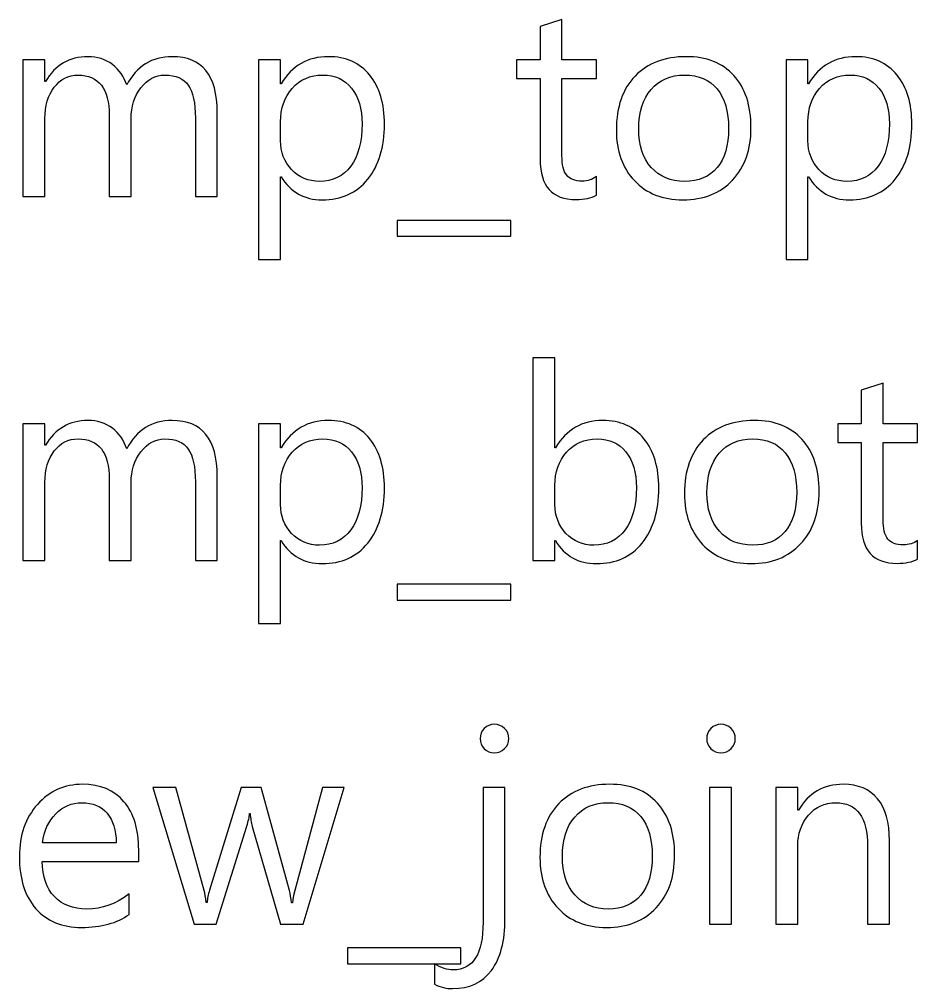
# Model space of a CAD drawing. Header units: centimetres. Extents: x -70 to 51, y -60 to 73.
# Drawn here: x -1.86 to 6.48, y -42.19 to -33.19 of the extents above; entities that cross this region are included whole.
import ezdxf

# ---------------------------------------------------------------- set-up
doc = ezdxf.new("R2010")
doc.units = ezdxf.units.CM
doc.header["$MEASUREMENT"] = 0
doc.layers.add('Layer 1', color=7, linetype='Continuous')

msp = doc.modelspace()

# ---------------------------------------------------------------- linework, layer by layer
at = {"layer": 'Layer 1'}
for points, knots in [([(3.49385, -34.82528), (3.44601, -34.85153), (3.38251, -34.86465), (3.3042, -34.86465), (3.3042, -34.86465), (3.08152, -34.86465), (2.97061, -34.74062), (2.97061, -34.49254), (2.97061, -34.49254), (2.97061, -34.49254), (2.97061, -33.74113), (2.97061, -33.74113), (2.97061, -33.74113), (2.97061, -33.74113), (2.75217, -33.74113), (2.75217, -33.74113), (2.75217, -33.74113), (2.75217, -33.74113), (2.75217, -33.56756), (2.75217, -33.56756), (2.75217, -33.56756), (2.75217, -33.56756), (2.97061, -33.56756), (2.97061, -33.56756), (2.97061, -33.56756), (2.97061, -33.56756), (2.97061, -33.25768), (2.97061, -33.25768), (2.97061, -33.25768), (2.97061, -33.25768), (3.17381, -33.19164), (3.17381, -33.19164), (3.17381, -33.19164), (3.17381, -33.19164), (3.17381, -33.56756), (3.17381, -33.56756), (3.17381, -33.56756), (3.17381, -33.56756), (3.49385, -33.56756), (3.49385, -33.56756), (3.49385, -33.56756), (3.49385, -33.56756), (3.49385, -33.74113), (3.49385, -33.74113), (3.49385, -33.74113), (3.49385, -33.74113), (3.17381, -33.74113), (3.17381, -33.74113), (3.17381, -33.74113), (3.17381, -33.74113), (3.17381, -34.45698), (3.17381, -34.45698), (3.17381, -34.45698), (3.17381, -34.54207), (3.1882, -34.60261), (3.21741, -34.63902), (3.21741, -34.63902), (3.2462, -34.67542), (3.29404, -34.69363), (3.36135, -34.69363), (3.36135, -34.69363), (3.41257, -34.69363), (3.4566, -34.67966), (3.49385, -34.65129), (3.49385, -34.65129), (3.49385, -34.65129), (3.49385, -34.82528), (3.49385, -34.82528)], [0, 0, 0, 0, 0.0555556, 0.0555556, 0.0555556, 0.0555556, 0.1111111, 0.1111111, 0.1111111, 0.1111111, 0.1666667, 0.1666667, 0.1666667, 0.1666667, 0.2222222, 0.2222222, 0.2222222, 0.2222222, 0.2777778, 0.2777778, 0.2777778, 0.2777778, 0.3333333, 0.3333333, 0.3333333, 0.3333333, 0.3888889, 0.3888889, 0.3888889, 0.3888889, 0.4444444, 0.4444444, 0.4444444, 0.4444444, 0.5, 0.5, 0.5, 0.5, 0.5555556, 0.5555556, 0.5555556, 0.5555556, 0.6111111, 0.6111111, 0.6111111, 0.6111111, 0.6666667, 0.6666667, 0.6666667, 0.6666667, 0.7222222, 0.7222222, 0.7222222, 0.7222222, 0.7777778, 0.7777778, 0.7777778, 0.7777778, 0.8333333, 0.8333333, 0.8333333, 0.8333333, 0.8888889, 0.8888889, 0.8888889, 0.8888889, 1, 1, 1, 1]), ([(-0.02702, -34.83756), (-0.02702, -34.83756), (-0.23022, -34.83756), (-0.23022, -34.83756), (-0.23022, -34.83756), (-0.23022, -34.83756), (-0.23022, -34.10816), (-0.23022, -34.10816), (-0.23022, -34.10816), (-0.23022, -33.96761), (-0.25223, -33.86601), (-0.29541, -33.80336), (-0.29541, -33.80336), (-0.33902, -33.74028), (-0.41183, -33.70895), (-0.51428, -33.70895), (-0.51428, -33.70895), (-0.60106, -33.70895), (-0.67514, -33.74875), (-0.73568, -33.82791), (-0.73568, -33.82791), (-0.79664, -33.9075), (-0.82712, -34.00232), (-0.82712, -34.11324), (-0.82712, -34.11324), (-0.82712, -34.11324), (-0.82712, -34.83756), (-0.82712, -34.83756), (-0.82712, -34.83756), (-0.82712, -34.83756), (-1.03032, -34.83756), (-1.03032, -34.83756), (-1.03032, -34.83756), (-1.03032, -34.83756), (-1.03032, -34.0836), (-1.03032, -34.0836), (-1.03032, -34.0836), (-1.03032, -33.83384), (-1.12684, -33.70895), (-1.31946, -33.70895), (-1.31946, -33.70895), (-1.40878, -33.70895), (-1.48202, -33.74621), (-1.54001, -33.82114), (-1.54001, -33.82114), (-1.59801, -33.89607), (-1.6268, -33.99343), (-1.6268, -34.11324), (-1.6268, -34.11324), (-1.6268, -34.11324), (-1.6268, -34.83756), (-1.6268, -34.83756), (-1.6268, -34.83756), (-1.6268, -34.83756), (-1.83042, -34.83756), (-1.83042, -34.83756), (-1.83042, -34.83756), (-1.83042, -34.83756), (-1.83042, -33.56756), (-1.83042, -33.56756), (-1.83042, -33.56756), (-1.83042, -33.56756), (-1.6268, -33.56756), (-1.6268, -33.56756), (-1.6268, -33.56756), (-1.6268, -33.56756), (-1.6268, -33.76864), (-1.6268, -33.76864), (-1.6268, -33.76864), (-1.6268, -33.76864), (-1.62172, -33.76864), (-1.62172, -33.76864), (-1.62172, -33.76864), (-1.53197, -33.61455), (-1.40031, -33.53793), (-1.22759, -33.53793), (-1.22759, -33.53793), (-1.14081, -33.53793), (-1.06503, -33.56206), (-1.00069, -33.61032), (-1.00069, -33.61032), (-0.93592, -33.65858), (-0.89189, -33.72208), (-0.86776, -33.80082), (-0.86776, -33.80082), (-0.77378, -33.62556), (-0.63323, -33.53793), (-0.44612, -33.53793), (-0.44612, -33.53793), (-0.16672, -33.53793), (-0.02702, -33.71022), (-0.02702, -34.05482), (-0.02702, -34.05482), (-0.02702, -34.05482), (-0.02702, -34.83756), (-0.02702, -34.83756)], [0, 0, 0, 0, 0.04, 0.04, 0.04, 0.04, 0.08, 0.08, 0.08, 0.08, 0.12, 0.12, 0.12, 0.12, 0.16, 0.16, 0.16, 0.16, 0.2, 0.2, 0.2, 0.2, 0.24, 0.24, 0.24, 0.24, 0.28, 0.28, 0.28, 0.28, 0.32, 0.32, 0.32, 0.32, 0.36, 0.36, 0.36, 0.36, 0.4, 0.4, 0.4, 0.4, 0.44, 0.44, 0.44, 0.44, 0.48, 0.48, 0.48, 0.48, 0.52, 0.52, 0.52, 0.52, 0.56, 0.56, 0.56, 0.56, 0.6, 0.6, 0.6, 0.6, 0.64, 0.64, 0.64, 0.64, 0.68, 0.68, 0.68, 0.68, 0.72, 0.72, 0.72, 0.72, 0.76, 0.76, 0.76, 0.76, 0.8, 0.8, 0.8, 0.8, 0.84, 0.84, 0.84, 0.84, 0.88, 0.88, 0.88, 0.88, 0.92, 0.92, 0.92, 0.92, 1, 1, 1, 1]), ([(0.56607, -34.65383), (0.56607, -34.65383), (0.56099, -34.65383), (0.56099, -34.65383), (0.56099, -34.65383), (0.56099, -34.65383), (0.56099, -35.42176), (0.56099, -35.42176), (0.56099, -35.42176), (0.56099, -35.42176), (0.35737, -35.42176), (0.35737, -35.42176), (0.35737, -35.42176), (0.35737, -35.42176), (0.35737, -33.56756), (0.35737, -33.56756), (0.35737, -33.56756), (0.35737, -33.56756), (0.56099, -33.56756), (0.56099, -33.56756), (0.56099, -33.56756), (0.56099, -33.56756), (0.56099, -33.79066), (0.56099, -33.79066), (0.56099, -33.79066), (0.56099, -33.79066), (0.56607, -33.79066), (0.56607, -33.79066), (0.56607, -33.79066), (0.66598, -33.62217), (0.81245, -33.53793), (1.00507, -33.53793), (1.00507, -33.53793), (1.16848, -33.53793), (1.29632, -33.59465), (1.38819, -33.70853), (1.38819, -33.70853), (1.48005, -33.82198), (1.52577, -33.97438), (1.52577, -34.16531), (1.52577, -34.16531), (1.52577, -34.37782), (1.47412, -34.548), (1.37083, -34.67585), (1.37083, -34.67585), (1.26754, -34.80327), (1.12614, -34.86719), (0.94665, -34.86719), (0.94665, -34.86719), (0.78197, -34.86719), (0.6554, -34.79607), (0.56607, -34.65383)], [0, 0, 0, 0, 0.0714286, 0.0714286, 0.0714286, 0.0714286, 0.1428571, 0.1428571, 0.1428571, 0.1428571, 0.2142857, 0.2142857, 0.2142857, 0.2142857, 0.2857143, 0.2857143, 0.2857143, 0.2857143, 0.3571429, 0.3571429, 0.3571429, 0.3571429, 0.4285714, 0.4285714, 0.4285714, 0.4285714, 0.5, 0.5, 0.5, 0.5, 0.5714286, 0.5714286, 0.5714286, 0.5714286, 0.6428571, 0.6428571, 0.6428571, 0.6428571, 0.7142857, 0.7142857, 0.7142857, 0.7142857, 0.7857143, 0.7857143, 0.7857143, 0.7857143, 0.8571429, 0.8571429, 0.8571429, 0.8571429, 1, 1, 1, 1]), ([(4.29607, -34.86719), (4.10853, -34.86719), (3.95867, -34.80793), (3.84649, -34.68939), (3.84649, -34.68939), (3.73473, -34.57086), (3.67843, -34.41338), (3.67843, -34.21738), (3.67843, -34.21738), (3.67843, -34.00402), (3.73685, -33.83765), (3.85326, -33.71742), (3.85326, -33.71742), (3.9701, -33.59762), (4.12758, -33.53793), (4.32613, -33.53793), (4.32613, -33.53793), (4.51536, -33.53793), (4.6631, -33.59592), (4.76936, -33.71276), (4.76936, -33.71276), (4.87561, -33.82918), (4.92853, -33.99089), (4.92853, -34.19748), (4.92853, -34.19748), (4.92853, -34.40026), (4.87138, -34.56239), (4.75708, -34.68431), (4.75708, -34.68431), (4.64236, -34.80623), (4.48869, -34.86719), (4.29607, -34.86719)], [0, 0, 0, 0, 0.1111111, 0.1111111, 0.1111111, 0.1111111, 0.2222222, 0.2222222, 0.2222222, 0.2222222, 0.3333333, 0.3333333, 0.3333333, 0.3333333, 0.4444444, 0.4444444, 0.4444444, 0.4444444, 0.5555556, 0.5555556, 0.5555556, 0.5555556, 0.6666667, 0.6666667, 0.6666667, 0.6666667, 0.7777778, 0.7777778, 0.7777778, 0.7777778, 1, 1, 1, 1]), ([(5.46235, -34.65383), (5.46235, -34.65383), (5.45727, -34.65383), (5.45727, -34.65383), (5.45727, -34.65383), (5.45727, -34.65383), (5.45727, -35.42176), (5.45727, -35.42176), (5.45727, -35.42176), (5.45727, -35.42176), (5.25365, -35.42176), (5.25365, -35.42176), (5.25365, -35.42176), (5.25365, -35.42176), (5.25365, -33.56756), (5.25365, -33.56756), (5.25365, -33.56756), (5.25365, -33.56756), (5.45727, -33.56756), (5.45727, -33.56756), (5.45727, -33.56756), (5.45727, -33.56756), (5.45727, -33.79066), (5.45727, -33.79066), (5.45727, -33.79066), (5.45727, -33.79066), (5.46235, -33.79066), (5.46235, -33.79066), (5.46235, -33.79066), (5.56226, -33.62217), (5.70873, -33.53793), (5.90135, -33.53793), (5.90135, -33.53793), (6.06476, -33.53793), (6.1926, -33.59465), (6.28447, -33.70853), (6.28447, -33.70853), (6.37633, -33.82198), (6.42205, -33.97438), (6.42205, -34.16531), (6.42205, -34.16531), (6.42205, -34.37782), (6.3704, -34.548), (6.26711, -34.67585), (6.26711, -34.67585), (6.16382, -34.80327), (6.02242, -34.86719), (5.84293, -34.86719), (5.84293, -34.86719), (5.67825, -34.86719), (5.55168, -34.79607), (5.46235, -34.65383)], [0, 0, 0, 0, 0.0714286, 0.0714286, 0.0714286, 0.0714286, 0.1428571, 0.1428571, 0.1428571, 0.1428571, 0.2142857, 0.2142857, 0.2142857, 0.2142857, 0.2857143, 0.2857143, 0.2857143, 0.2857143, 0.3571429, 0.3571429, 0.3571429, 0.3571429, 0.4285714, 0.4285714, 0.4285714, 0.4285714, 0.5, 0.5, 0.5, 0.5, 0.5714286, 0.5714286, 0.5714286, 0.5714286, 0.6428571, 0.6428571, 0.6428571, 0.6428571, 0.7142857, 0.7142857, 0.7142857, 0.7142857, 0.7857143, 0.7857143, 0.7857143, 0.7857143, 0.8571429, 0.8571429, 0.8571429, 0.8571429, 1, 1, 1, 1]), ([(0.56099, -34.1416), (0.56099, -34.1416), (0.56099, -34.31898), (0.56099, -34.31898), (0.56099, -34.31898), (0.56099, -34.42396), (0.59486, -34.51329), (0.66344, -34.58652), (0.66344, -34.58652), (0.7316, -34.65976), (0.81796, -34.69617), (0.92294, -34.69617), (0.92294, -34.69617), (1.04613, -34.69617), (1.14265, -34.64918), (1.2125, -34.55477), (1.2125, -34.55477), (1.28235, -34.46037), (1.31749, -34.32956), (1.31749, -34.1615), (1.31749, -34.1615), (1.31749, -34.0201), (1.28489, -33.90961), (1.21928, -33.82918), (1.21928, -33.82918), (1.15408, -33.74917), (1.06561, -33.70895), (0.95427, -33.70895), (0.95427, -33.70895), (0.83574, -33.70895), (0.74091, -33.75002), (0.66894, -33.83214), (0.66894, -33.83214), (0.59698, -33.91469), (0.56099, -34.01756), (0.56099, -34.1416)], [0, 0, 0, 0, 0.1, 0.1, 0.1, 0.1, 0.2, 0.2, 0.2, 0.2, 0.3, 0.3, 0.3, 0.3, 0.4, 0.4, 0.4, 0.4, 0.5, 0.5, 0.5, 0.5, 0.6, 0.6, 0.6, 0.6, 0.7, 0.7, 0.7, 0.7, 0.8, 0.8, 0.8, 0.8, 1, 1, 1, 1]), ([(4.31089, -33.70895), (4.1805, -33.70895), (4.07721, -33.7534), (4.00101, -33.8423), (4.00101, -33.8423), (3.92481, -33.9312), (3.88671, -34.05355), (3.88671, -34.21018), (3.88671, -34.21018), (3.88671, -34.36046), (3.92523, -34.479), (4.00228, -34.56578), (4.00228, -34.56578), (4.07932, -34.65256), (4.18219, -34.69617), (4.31089, -34.69617), (4.31089, -34.69617), (4.44254, -34.69617), (4.54372, -34.65341), (4.61442, -34.56832), (4.61442, -34.56832), (4.68511, -34.48323), (4.72025, -34.36216), (4.72025, -34.2051), (4.72025, -34.2051), (4.72025, -34.04635), (4.68511, -33.92401), (4.61442, -33.83807), (4.61442, -33.83807), (4.54372, -33.75171), (4.44254, -33.70895), (4.31089, -33.70895)], [0, 0, 0, 0, 0.1111111, 0.1111111, 0.1111111, 0.1111111, 0.2222222, 0.2222222, 0.2222222, 0.2222222, 0.3333333, 0.3333333, 0.3333333, 0.3333333, 0.4444444, 0.4444444, 0.4444444, 0.4444444, 0.5555556, 0.5555556, 0.5555556, 0.5555556, 0.6666667, 0.6666667, 0.6666667, 0.6666667, 0.7777778, 0.7777778, 0.7777778, 0.7777778, 1, 1, 1, 1]), ([(5.45727, -34.1416), (5.45727, -34.1416), (5.45727, -34.31898), (5.45727, -34.31898), (5.45727, -34.31898), (5.45727, -34.42396), (5.49114, -34.51329), (5.55972, -34.58652), (5.55972, -34.58652), (5.62788, -34.65976), (5.71424, -34.69617), (5.81922, -34.69617), (5.81922, -34.69617), (5.94241, -34.69617), (6.03893, -34.64918), (6.10878, -34.55477), (6.10878, -34.55477), (6.17863, -34.46037), (6.21377, -34.32956), (6.21377, -34.1615), (6.21377, -34.1615), (6.21377, -34.0201), (6.18117, -33.90961), (6.11556, -33.82918), (6.11556, -33.82918), (6.05036, -33.74917), (5.96189, -33.70895), (5.85055, -33.70895), (5.85055, -33.70895), (5.73202, -33.70895), (5.63719, -33.75002), (5.56522, -33.83214), (5.56522, -33.83214), (5.49326, -33.91469), (5.45727, -34.01756), (5.45727, -34.1416)], [0, 0, 0, 0, 0.1, 0.1, 0.1, 0.1, 0.2, 0.2, 0.2, 0.2, 0.3, 0.3, 0.3, 0.3, 0.4, 0.4, 0.4, 0.4, 0.5, 0.5, 0.5, 0.5, 0.6, 0.6, 0.6, 0.6, 0.7, 0.7, 0.7, 0.7, 0.8, 0.8, 0.8, 0.8, 1, 1, 1, 1]), ([(2.69883, -35.20586), (2.69883, -35.20586), (1.64473, -35.20586), (1.64473, -35.20586), (1.64473, -35.20586), (1.64473, -35.20586), (1.64473, -35.05812), (1.64473, -35.05812), (1.64473, -35.05812), (1.64473, -35.05812), (2.69883, -35.05812), (2.69883, -35.05812), (2.69883, -35.05812), (2.69883, -35.05812), (2.69883, -35.20586), (2.69883, -35.20586)], [0, 0, 0, 0, 0.2, 0.2, 0.2, 0.2, 0.4, 0.4, 0.4, 0.4, 0.6, 0.6, 0.6, 0.6, 1, 1, 1, 1]), ([(3.11327, -38.03245), (3.11327, -38.03245), (3.10819, -38.03245), (3.10819, -38.03245), (3.10819, -38.03245), (3.10819, -38.03245), (3.10819, -38.21618), (3.10819, -38.21618), (3.10819, -38.21618), (3.10819, -38.21618), (2.90457, -38.21618), (2.90457, -38.21618), (2.90457, -38.21618), (2.90457, -38.21618), (2.90457, -36.33616), (2.90457, -36.33616), (2.90457, -36.33616), (2.90457, -36.33616), (3.10819, -36.33616), (3.10819, -36.33616), (3.10819, -36.33616), (3.10819, -36.33616), (3.10819, -37.16928), (3.10819, -37.16928), (3.10819, -37.16928), (3.10819, -37.16928), (3.11327, -37.16928), (3.11327, -37.16928), (3.11327, -37.16928), (3.21318, -37.00079), (3.35965, -36.91655), (3.55227, -36.91655), (3.55227, -36.91655), (3.71483, -36.91655), (3.84268, -36.97327), (3.93454, -37.08715), (3.93454, -37.08715), (4.02683, -37.2006), (4.07297, -37.353), (4.07297, -37.54393), (4.07297, -37.54393), (4.07297, -37.75644), (4.02132, -37.92662), (3.91803, -38.05447), (3.91803, -38.05447), (3.81474, -38.18189), (3.67334, -38.24581), (3.49385, -38.24581), (3.49385, -38.24581), (3.32579, -38.24581), (3.19921, -38.17469), (3.11327, -38.03245)], [0, 0, 0, 0, 0.0714286, 0.0714286, 0.0714286, 0.0714286, 0.1428571, 0.1428571, 0.1428571, 0.1428571, 0.2142857, 0.2142857, 0.2142857, 0.2142857, 0.2857143, 0.2857143, 0.2857143, 0.2857143, 0.3571429, 0.3571429, 0.3571429, 0.3571429, 0.4285714, 0.4285714, 0.4285714, 0.4285714, 0.5, 0.5, 0.5, 0.5, 0.5714286, 0.5714286, 0.5714286, 0.5714286, 0.6428571, 0.6428571, 0.6428571, 0.6428571, 0.7142857, 0.7142857, 0.7142857, 0.7142857, 0.7857143, 0.7857143, 0.7857143, 0.7857143, 0.8571429, 0.8571429, 0.8571429, 0.8571429, 1, 1, 1, 1]), ([(6.47539, -38.2039), (6.42755, -38.23015), (6.36405, -38.24327), (6.28574, -38.24327), (6.28574, -38.24327), (6.06306, -38.24327), (5.95215, -38.11924), (5.95215, -37.87116), (5.95215, -37.87116), (5.95215, -37.87116), (5.95215, -37.11975), (5.95215, -37.11975), (5.95215, -37.11975), (5.95215, -37.11975), (5.73371, -37.11975), (5.73371, -37.11975), (5.73371, -37.11975), (5.73371, -37.11975), (5.73371, -36.94618), (5.73371, -36.94618), (5.73371, -36.94618), (5.73371, -36.94618), (5.95215, -36.94618), (5.95215, -36.94618), (5.95215, -36.94618), (5.95215, -36.94618), (5.95215, -36.6363), (5.95215, -36.6363), (5.95215, -36.6363), (5.95215, -36.6363), (6.15535, -36.57026), (6.15535, -36.57026), (6.15535, -36.57026), (6.15535, -36.57026), (6.15535, -36.94618), (6.15535, -36.94618), (6.15535, -36.94618), (6.15535, -36.94618), (6.47539, -36.94618), (6.47539, -36.94618), (6.47539, -36.94618), (6.47539, -36.94618), (6.47539, -37.11975), (6.47539, -37.11975), (6.47539, -37.11975), (6.47539, -37.11975), (6.15535, -37.11975), (6.15535, -37.11975), (6.15535, -37.11975), (6.15535, -37.11975), (6.15535, -37.8356), (6.15535, -37.8356), (6.15535, -37.8356), (6.15535, -37.92069), (6.16974, -37.98123), (6.19895, -38.01764), (6.19895, -38.01764), (6.22774, -38.05404), (6.27558, -38.07225), (6.34289, -38.07225), (6.34289, -38.07225), (6.39411, -38.07225), (6.43814, -38.05828), (6.47539, -38.02991), (6.47539, -38.02991), (6.47539, -38.02991), (6.47539, -38.2039), (6.47539, -38.2039)], [0, 0, 0, 0, 0.0555556, 0.0555556, 0.0555556, 0.0555556, 0.1111111, 0.1111111, 0.1111111, 0.1111111, 0.1666667, 0.1666667, 0.1666667, 0.1666667, 0.2222222, 0.2222222, 0.2222222, 0.2222222, 0.2777778, 0.2777778, 0.2777778, 0.2777778, 0.3333333, 0.3333333, 0.3333333, 0.3333333, 0.3888889, 0.3888889, 0.3888889, 0.3888889, 0.4444444, 0.4444444, 0.4444444, 0.4444444, 0.5, 0.5, 0.5, 0.5, 0.5555556, 0.5555556, 0.5555556, 0.5555556, 0.6111111, 0.6111111, 0.6111111, 0.6111111, 0.6666667, 0.6666667, 0.6666667, 0.6666667, 0.7222222, 0.7222222, 0.7222222, 0.7222222, 0.7777778, 0.7777778, 0.7777778, 0.7777778, 0.8333333, 0.8333333, 0.8333333, 0.8333333, 0.8888889, 0.8888889, 0.8888889, 0.8888889, 1, 1, 1, 1]), ([(-0.02702, -38.21618), (-0.02702, -38.21618), (-0.23022, -38.21618), (-0.23022, -38.21618), (-0.23022, -38.21618), (-0.23022, -38.21618), (-0.23022, -37.48678), (-0.23022, -37.48678), (-0.23022, -37.48678), (-0.23022, -37.34623), (-0.25223, -37.24463), (-0.29541, -37.18198), (-0.29541, -37.18198), (-0.33902, -37.1189), (-0.41183, -37.08757), (-0.51428, -37.08757), (-0.51428, -37.08757), (-0.60106, -37.08757), (-0.67514, -37.12737), (-0.73568, -37.20653), (-0.73568, -37.20653), (-0.79664, -37.28612), (-0.82712, -37.38094), (-0.82712, -37.49186), (-0.82712, -37.49186), (-0.82712, -37.49186), (-0.82712, -38.21618), (-0.82712, -38.21618), (-0.82712, -38.21618), (-0.82712, -38.21618), (-1.03032, -38.21618), (-1.03032, -38.21618), (-1.03032, -38.21618), (-1.03032, -38.21618), (-1.03032, -37.46222), (-1.03032, -37.46222), (-1.03032, -37.46222), (-1.03032, -37.21246), (-1.12684, -37.08757), (-1.31946, -37.08757), (-1.31946, -37.08757), (-1.40878, -37.08757), (-1.48202, -37.12483), (-1.54001, -37.19976), (-1.54001, -37.19976), (-1.59801, -37.27469), (-1.6268, -37.37205), (-1.6268, -37.49186), (-1.6268, -37.49186), (-1.6268, -37.49186), (-1.6268, -38.21618), (-1.6268, -38.21618), (-1.6268, -38.21618), (-1.6268, -38.21618), (-1.83042, -38.21618), (-1.83042, -38.21618), (-1.83042, -38.21618), (-1.83042, -38.21618), (-1.83042, -36.94618), (-1.83042, -36.94618), (-1.83042, -36.94618), (-1.83042, -36.94618), (-1.6268, -36.94618), (-1.6268, -36.94618), (-1.6268, -36.94618), (-1.6268, -36.94618), (-1.6268, -37.14726), (-1.6268, -37.14726), (-1.6268, -37.14726), (-1.6268, -37.14726), (-1.62172, -37.14726), (-1.62172, -37.14726), (-1.62172, -37.14726), (-1.53197, -36.99317), (-1.40031, -36.91655), (-1.22759, -36.91655), (-1.22759, -36.91655), (-1.14081, -36.91655), (-1.06503, -36.94068), (-1.00069, -36.98894), (-1.00069, -36.98894), (-0.93592, -37.0372), (-0.89189, -37.1007), (-0.86776, -37.17944), (-0.86776, -37.17944), (-0.77378, -37.00418), (-0.63323, -36.91655), (-0.44612, -36.91655), (-0.44612, -36.91655), (-0.16672, -36.91655), (-0.02702, -37.08884), (-0.02702, -37.43344), (-0.02702, -37.43344), (-0.02702, -37.43344), (-0.02702, -38.21618), (-0.02702, -38.21618)], [0, 0, 0, 0, 0.04, 0.04, 0.04, 0.04, 0.08, 0.08, 0.08, 0.08, 0.12, 0.12, 0.12, 0.12, 0.16, 0.16, 0.16, 0.16, 0.2, 0.2, 0.2, 0.2, 0.24, 0.24, 0.24, 0.24, 0.28, 0.28, 0.28, 0.28, 0.32, 0.32, 0.32, 0.32, 0.36, 0.36, 0.36, 0.36, 0.4, 0.4, 0.4, 0.4, 0.44, 0.44, 0.44, 0.44, 0.48, 0.48, 0.48, 0.48, 0.52, 0.52, 0.52, 0.52, 0.56, 0.56, 0.56, 0.56, 0.6, 0.6, 0.6, 0.6, 0.64, 0.64, 0.64, 0.64, 0.68, 0.68, 0.68, 0.68, 0.72, 0.72, 0.72, 0.72, 0.76, 0.76, 0.76, 0.76, 0.8, 0.8, 0.8, 0.8, 0.84, 0.84, 0.84, 0.84, 0.88, 0.88, 0.88, 0.88, 0.92, 0.92, 0.92, 0.92, 1, 1, 1, 1]), ([(0.56607, -38.03245), (0.56607, -38.03245), (0.56099, -38.03245), (0.56099, -38.03245), (0.56099, -38.03245), (0.56099, -38.03245), (0.56099, -38.80038), (0.56099, -38.80038), (0.56099, -38.80038), (0.56099, -38.80038), (0.35737, -38.80038), (0.35737, -38.80038), (0.35737, -38.80038), (0.35737, -38.80038), (0.35737, -36.94618), (0.35737, -36.94618), (0.35737, -36.94618), (0.35737, -36.94618), (0.56099, -36.94618), (0.56099, -36.94618), (0.56099, -36.94618), (0.56099, -36.94618), (0.56099, -37.16928), (0.56099, -37.16928), (0.56099, -37.16928), (0.56099, -37.16928), (0.56607, -37.16928), (0.56607, -37.16928), (0.56607, -37.16928), (0.66598, -37.00079), (0.81245, -36.91655), (1.00507, -36.91655), (1.00507, -36.91655), (1.16848, -36.91655), (1.29632, -36.97327), (1.38819, -37.08715), (1.38819, -37.08715), (1.48005, -37.2006), (1.52577, -37.353), (1.52577, -37.54393), (1.52577, -37.54393), (1.52577, -37.75644), (1.47412, -37.92662), (1.37083, -38.05447), (1.37083, -38.05447), (1.26754, -38.18189), (1.12614, -38.24581), (0.94665, -38.24581), (0.94665, -38.24581), (0.78197, -38.24581), (0.6554, -38.17469), (0.56607, -38.03245)], [0, 0, 0, 0, 0.0714286, 0.0714286, 0.0714286, 0.0714286, 0.1428571, 0.1428571, 0.1428571, 0.1428571, 0.2142857, 0.2142857, 0.2142857, 0.2142857, 0.2857143, 0.2857143, 0.2857143, 0.2857143, 0.3571429, 0.3571429, 0.3571429, 0.3571429, 0.4285714, 0.4285714, 0.4285714, 0.4285714, 0.5, 0.5, 0.5, 0.5, 0.5714286, 0.5714286, 0.5714286, 0.5714286, 0.6428571, 0.6428571, 0.6428571, 0.6428571, 0.7142857, 0.7142857, 0.7142857, 0.7142857, 0.7857143, 0.7857143, 0.7857143, 0.7857143, 0.8571429, 0.8571429, 0.8571429, 0.8571429, 1, 1, 1, 1]), ([(4.92853, -38.24581), (4.74099, -38.24581), (4.59113, -38.18655), (4.47895, -38.06801), (4.47895, -38.06801), (4.36719, -37.94948), (4.31089, -37.792), (4.31089, -37.596), (4.31089, -37.596), (4.31089, -37.38264), (4.36931, -37.21627), (4.48572, -37.09604), (4.48572, -37.09604), (4.60256, -36.97624), (4.76004, -36.91655), (4.95859, -36.91655), (4.95859, -36.91655), (5.14782, -36.91655), (5.29556, -36.97454), (5.40182, -37.09138), (5.40182, -37.09138), (5.50807, -37.2078), (5.56099, -37.36951), (5.56099, -37.5761), (5.56099, -37.5761), (5.56099, -37.77888), (5.50384, -37.94101), (5.38954, -38.06293), (5.38954, -38.06293), (5.27482, -38.18485), (5.12115, -38.24581), (4.92853, -38.24581)], [0, 0, 0, 0, 0.1111111, 0.1111111, 0.1111111, 0.1111111, 0.2222222, 0.2222222, 0.2222222, 0.2222222, 0.3333333, 0.3333333, 0.3333333, 0.3333333, 0.4444444, 0.4444444, 0.4444444, 0.4444444, 0.5555556, 0.5555556, 0.5555556, 0.5555556, 0.6666667, 0.6666667, 0.6666667, 0.6666667, 0.7777778, 0.7777778, 0.7777778, 0.7777778, 1, 1, 1, 1]), ([(0.56099, -37.52022), (0.56099, -37.52022), (0.56099, -37.6976), (0.56099, -37.6976), (0.56099, -37.6976), (0.56099, -37.80258), (0.59486, -37.89191), (0.66344, -37.96514), (0.66344, -37.96514), (0.7316, -38.03838), (0.81796, -38.07479), (0.92294, -38.07479), (0.92294, -38.07479), (1.04613, -38.07479), (1.14265, -38.0278), (1.2125, -37.93339), (1.2125, -37.93339), (1.28235, -37.83899), (1.31749, -37.70818), (1.31749, -37.54012), (1.31749, -37.54012), (1.31749, -37.39872), (1.28489, -37.28823), (1.21928, -37.2078), (1.21928, -37.2078), (1.15408, -37.12779), (1.06561, -37.08757), (0.95427, -37.08757), (0.95427, -37.08757), (0.83574, -37.08757), (0.74091, -37.12864), (0.66894, -37.21076), (0.66894, -37.21076), (0.59698, -37.29331), (0.56099, -37.39618), (0.56099, -37.52022)], [0, 0, 0, 0, 0.1, 0.1, 0.1, 0.1, 0.2, 0.2, 0.2, 0.2, 0.3, 0.3, 0.3, 0.3, 0.4, 0.4, 0.4, 0.4, 0.5, 0.5, 0.5, 0.5, 0.6, 0.6, 0.6, 0.6, 0.7, 0.7, 0.7, 0.7, 0.8, 0.8, 0.8, 0.8, 1, 1, 1, 1]), ([(3.10819, -37.52022), (3.10819, -37.52022), (3.10819, -37.6976), (3.10819, -37.6976), (3.10819, -37.6976), (3.10819, -37.80258), (3.14206, -37.89191), (3.21064, -37.96514), (3.21064, -37.96514), (3.2788, -38.03838), (3.36516, -38.07479), (3.47014, -38.07479), (3.47014, -38.07479), (3.59333, -38.07479), (3.68985, -38.0278), (3.7597, -37.93339), (3.7597, -37.93339), (3.82955, -37.83899), (3.86469, -37.70818), (3.86469, -37.54012), (3.86469, -37.54012), (3.86469, -37.39872), (3.83209, -37.28823), (3.76648, -37.2078), (3.76648, -37.2078), (3.70128, -37.12779), (3.61281, -37.08757), (3.50147, -37.08757), (3.50147, -37.08757), (3.38294, -37.08757), (3.28811, -37.12864), (3.21614, -37.21076), (3.21614, -37.21076), (3.14418, -37.29331), (3.10819, -37.39618), (3.10819, -37.52022)], [0, 0, 0, 0, 0.1, 0.1, 0.1, 0.1, 0.2, 0.2, 0.2, 0.2, 0.3, 0.3, 0.3, 0.3, 0.4, 0.4, 0.4, 0.4, 0.5, 0.5, 0.5, 0.5, 0.6, 0.6, 0.6, 0.6, 0.7, 0.7, 0.7, 0.7, 0.8, 0.8, 0.8, 0.8, 1, 1, 1, 1]), ([(4.94335, -37.08757), (4.81296, -37.08757), (4.70967, -37.13202), (4.63347, -37.22092), (4.63347, -37.22092), (4.55727, -37.30982), (4.51917, -37.43217), (4.51917, -37.5888), (4.51917, -37.5888), (4.51917, -37.73908), (4.55769, -37.85762), (4.63474, -37.9444), (4.63474, -37.9444), (4.71178, -38.03118), (4.81465, -38.07479), (4.94335, -38.07479), (4.94335, -38.07479), (5.075, -38.07479), (5.17618, -38.03203), (5.24688, -37.94694), (5.24688, -37.94694), (5.31757, -37.86185), (5.35271, -37.74078), (5.35271, -37.58372), (5.35271, -37.58372), (5.35271, -37.42497), (5.31757, -37.30263), (5.24688, -37.21669), (5.24688, -37.21669), (5.17618, -37.13033), (5.075, -37.08757), (4.94335, -37.08757)], [0, 0, 0, 0, 0.1111111, 0.1111111, 0.1111111, 0.1111111, 0.2222222, 0.2222222, 0.2222222, 0.2222222, 0.3333333, 0.3333333, 0.3333333, 0.3333333, 0.4444444, 0.4444444, 0.4444444, 0.4444444, 0.5555556, 0.5555556, 0.5555556, 0.5555556, 0.6666667, 0.6666667, 0.6666667, 0.6666667, 0.7777778, 0.7777778, 0.7777778, 0.7777778, 1, 1, 1, 1]), ([(2.69883, -38.58448), (2.69883, -38.58448), (1.64473, -38.58448), (1.64473, -38.58448), (1.64473, -38.58448), (1.64473, -38.58448), (1.64473, -38.43674), (1.64473, -38.43674), (1.64473, -38.43674), (1.64473, -38.43674), (2.69883, -38.43674), (2.69883, -38.43674), (2.69883, -38.43674), (2.69883, -38.43674), (2.69883, -38.58448), (2.69883, -38.58448)], [0, 0, 0, 0, 0.2, 0.2, 0.2, 0.2, 0.4, 0.4, 0.4, 0.4, 0.6, 0.6, 0.6, 0.6, 1, 1, 1, 1]), ([(2.54515, -40.00222), (2.50917, -40.00222), (2.47784, -39.98994), (2.45244, -39.96497), (2.45244, -39.96497), (2.42662, -39.94041), (2.41392, -39.90909), (2.41392, -39.87099), (2.41392, -39.87099), (2.41392, -39.83289), (2.42662, -39.80114), (2.45244, -39.77616), (2.45244, -39.77616), (2.47784, -39.75076), (2.50917, -39.73806), (2.54515, -39.73806), (2.54515, -39.73806), (2.5824, -39.73806), (2.61415, -39.75076), (2.6404, -39.77616), (2.6404, -39.77616), (2.66622, -39.80114), (2.67935, -39.83289), (2.67935, -39.87099), (2.67935, -39.87099), (2.67935, -39.90739), (2.66622, -39.9383), (2.6404, -39.9637), (2.6404, -39.9637), (2.61415, -39.98952), (2.5824, -40.00222), (2.54515, -40.00222)], [0, 0, 0, 0, 0.1111111, 0.1111111, 0.1111111, 0.1111111, 0.2222222, 0.2222222, 0.2222222, 0.2222222, 0.3333333, 0.3333333, 0.3333333, 0.3333333, 0.4444444, 0.4444444, 0.4444444, 0.4444444, 0.5555556, 0.5555556, 0.5555556, 0.5555556, 0.6666667, 0.6666667, 0.6666667, 0.6666667, 0.7777778, 0.7777778, 0.7777778, 0.7777778, 1, 1, 1, 1]), ([(4.64869, -40.00222), (4.61271, -40.00222), (4.58138, -39.98994), (4.55598, -39.96497), (4.55598, -39.96497), (4.53016, -39.94041), (4.51746, -39.90909), (4.51746, -39.87099), (4.51746, -39.87099), (4.51746, -39.83289), (4.53016, -39.80114), (4.55598, -39.77616), (4.55598, -39.77616), (4.58138, -39.75076), (4.61271, -39.73806), (4.64869, -39.73806), (4.64869, -39.73806), (4.68594, -39.73806), (4.71769, -39.75076), (4.74394, -39.77616), (4.74394, -39.77616), (4.76976, -39.80114), (4.78289, -39.83289), (4.78289, -39.87099), (4.78289, -39.87099), (4.78289, -39.90739), (4.76976, -39.9383), (4.74394, -39.9637), (4.74394, -39.9637), (4.71769, -39.98952), (4.68594, -40.00222), (4.64869, -40.00222)], [0, 0, 0, 0, 0.1111111, 0.1111111, 0.1111111, 0.1111111, 0.2222222, 0.2222222, 0.2222222, 0.2222222, 0.3333333, 0.3333333, 0.3333333, 0.3333333, 0.4444444, 0.4444444, 0.4444444, 0.4444444, 0.5555556, 0.5555556, 0.5555556, 0.5555556, 0.6666667, 0.6666667, 0.6666667, 0.6666667, 0.7777778, 0.7777778, 0.7777778, 0.7777778, 1, 1, 1, 1]), ([(-0.75642, -41.0106), (-0.75642, -41.0106), (-1.65304, -41.0106), (-1.65304, -41.0106), (-1.65304, -41.0106), (-1.64966, -41.15199), (-1.61156, -41.26121), (-1.53874, -41.33826), (-1.53874, -41.33826), (-1.46593, -41.41488), (-1.36602, -41.45341), (-1.2386, -41.45341), (-1.2386, -41.45341), (-1.09551, -41.45341), (-0.96428, -41.40642), (-0.84405, -41.31201), (-0.84405, -41.31201), (-0.84405, -41.31201), (-0.84405, -41.50294), (-0.84405, -41.50294), (-0.84405, -41.50294), (-0.95581, -41.58422), (-1.10356, -41.62443), (-1.28686, -41.62443), (-1.28686, -41.62443), (-1.46635, -41.62443), (-1.60732, -41.56686), (-1.70977, -41.45171), (-1.70977, -41.45171), (-1.81264, -41.33614), (-1.86386, -41.17401), (-1.86386, -40.96488), (-1.86386, -40.96488), (-1.86386, -40.76718), (-1.80756, -40.60632), (-1.6958, -40.48186), (-1.6958, -40.48186), (-1.58362, -40.3574), (-1.44434, -40.29517), (-1.27839, -40.29517), (-1.27839, -40.29517), (-1.11202, -40.29517), (-0.98375, -40.34893), (-0.89274, -40.45646), (-0.89274, -40.45646), (-0.80172, -40.56356), (-0.75642, -40.713), (-0.75642, -40.90392), (-0.75642, -40.90392), (-0.75642, -40.90392), (-0.75642, -41.0106), (-0.75642, -41.0106)], [0, 0, 0, 0, 0.0714286, 0.0714286, 0.0714286, 0.0714286, 0.1428571, 0.1428571, 0.1428571, 0.1428571, 0.2142857, 0.2142857, 0.2142857, 0.2142857, 0.2857143, 0.2857143, 0.2857143, 0.2857143, 0.3571429, 0.3571429, 0.3571429, 0.3571429, 0.4285714, 0.4285714, 0.4285714, 0.4285714, 0.5, 0.5, 0.5, 0.5, 0.5714286, 0.5714286, 0.5714286, 0.5714286, 0.6428571, 0.6428571, 0.6428571, 0.6428571, 0.7142857, 0.7142857, 0.7142857, 0.7142857, 0.7857143, 0.7857143, 0.7857143, 0.7857143, 0.8571429, 0.8571429, 0.8571429, 0.8571429, 1, 1, 1, 1]), ([(3.58697, -41.62443), (3.39943, -41.62443), (3.24957, -41.56517), (3.13739, -41.44663), (3.13739, -41.44663), (3.02563, -41.3281), (2.96933, -41.17062), (2.96933, -40.97462), (2.96933, -40.97462), (2.96933, -40.76126), (3.02775, -40.59489), (3.14416, -40.47466), (3.14416, -40.47466), (3.261, -40.35486), (3.41848, -40.29517), (3.61703, -40.29517), (3.61703, -40.29517), (3.80626, -40.29517), (3.954, -40.35316), (4.06026, -40.47), (4.06026, -40.47), (4.16651, -40.58642), (4.21943, -40.74813), (4.21943, -40.95472), (4.21943, -40.95472), (4.21943, -41.1575), (4.16228, -41.31963), (4.04798, -41.44155), (4.04798, -41.44155), (3.93326, -41.56347), (3.77959, -41.62443), (3.58697, -41.62443)], [0, 0, 0, 0, 0.1111111, 0.1111111, 0.1111111, 0.1111111, 0.2222222, 0.2222222, 0.2222222, 0.2222222, 0.3333333, 0.3333333, 0.3333333, 0.3333333, 0.4444444, 0.4444444, 0.4444444, 0.4444444, 0.5555556, 0.5555556, 0.5555556, 0.5555556, 0.6666667, 0.6666667, 0.6666667, 0.6666667, 0.7777778, 0.7777778, 0.7777778, 0.7777778, 1, 1, 1, 1]), ([(6.21417, -41.5948), (6.21417, -41.5948), (6.01055, -41.5948), (6.01055, -41.5948), (6.01055, -41.5948), (6.01055, -41.5948), (6.01055, -40.87048), (6.01055, -40.87048), (6.01055, -40.87048), (6.01055, -40.60081), (5.91234, -40.46619), (5.71549, -40.46619), (5.71549, -40.46619), (5.61389, -40.46619), (5.52964, -40.50429), (5.46318, -40.58092), (5.46318, -40.58092), (5.39629, -40.65754), (5.36327, -40.75406), (5.36327, -40.87048), (5.36327, -40.87048), (5.36327, -40.87048), (5.36327, -41.5948), (5.36327, -41.5948), (5.36327, -41.5948), (5.36327, -41.5948), (5.15965, -41.5948), (5.15965, -41.5948), (5.15965, -41.5948), (5.15965, -41.5948), (5.15965, -40.3248), (5.15965, -40.3248), (5.15965, -40.3248), (5.15965, -40.3248), (5.36327, -40.3248), (5.36327, -40.3248), (5.36327, -40.3248), (5.36327, -40.3248), (5.36327, -40.53562), (5.36327, -40.53562), (5.36327, -40.53562), (5.36327, -40.53562), (5.36835, -40.53562), (5.36835, -40.53562), (5.36835, -40.53562), (5.46403, -40.37518), (5.60288, -40.29517), (5.78491, -40.29517), (5.78491, -40.29517), (5.92377, -40.29517), (6.03002, -40.34004), (6.10368, -40.42979), (6.10368, -40.42979), (6.17734, -40.51911), (6.21417, -40.64907), (6.21417, -40.81841), (6.21417, -40.81841), (6.21417, -40.81841), (6.21417, -41.5948), (6.21417, -41.5948)], [0, 0, 0, 0, 0.0625, 0.0625, 0.0625, 0.0625, 0.125, 0.125, 0.125, 0.125, 0.1875, 0.1875, 0.1875, 0.1875, 0.25, 0.25, 0.25, 0.25, 0.3125, 0.3125, 0.3125, 0.3125, 0.375, 0.375, 0.375, 0.375, 0.4375, 0.4375, 0.4375, 0.4375, 0.5, 0.5, 0.5, 0.5, 0.5625, 0.5625, 0.5625, 0.5625, 0.625, 0.625, 0.625, 0.625, 0.6875, 0.6875, 0.6875, 0.6875, 0.75, 0.75, 0.75, 0.75, 0.8125, 0.8125, 0.8125, 0.8125, 0.875, 0.875, 0.875, 0.875, 1, 1, 1, 1]), ([(1.15154, -40.3248), (1.15154, -40.3248), (0.77054, -41.5948), (0.77054, -41.5948), (0.77054, -41.5948), (0.77054, -41.5948), (0.55972, -41.5948), (0.55972, -41.5948), (0.55972, -41.5948), (0.55972, -41.5948), (0.2981, -40.6859), (0.2981, -40.6859), (0.2981, -40.6859), (0.28836, -40.65077), (0.28159, -40.61182), (0.2782, -40.56779), (0.2782, -40.56779), (0.2782, -40.56779), (0.27312, -40.56779), (0.27312, -40.56779), (0.27312, -40.56779), (0.27101, -40.59785), (0.26212, -40.63595), (0.2473, -40.68336), (0.2473, -40.68336), (0.2473, -40.68336), (-0.03676, -41.5948), (-0.03676, -41.5948), (-0.03676, -41.5948), (-0.03676, -41.5948), (-0.23996, -41.5948), (-0.23996, -41.5948), (-0.23996, -41.5948), (-0.23996, -41.5948), (-0.62477, -40.3248), (-0.62477, -40.3248), (-0.62477, -40.3248), (-0.62477, -40.3248), (-0.41141, -40.3248), (-0.41141, -40.3248), (-0.41141, -40.3248), (-0.41141, -40.3248), (-0.14852, -41.27984), (-0.14852, -41.27984), (-0.14852, -41.27984), (-0.14005, -41.30863), (-0.13412, -41.34673), (-0.13116, -41.39372), (-0.13116, -41.39372), (-0.13116, -41.39372), (-0.121, -41.39372), (-0.121, -41.39372), (-0.121, -41.39372), (-0.11846, -41.35731), (-0.11126, -41.31879), (-0.09856, -41.2773), (-0.09856, -41.2773), (-0.09856, -41.2773), (0.19396, -40.3248), (0.19396, -40.3248), (0.19396, -40.3248), (0.19396, -40.3248), (0.3798, -40.3248), (0.3798, -40.3248), (0.3798, -40.3248), (0.3798, -40.3248), (0.64312, -41.28238), (0.64312, -41.28238), (0.64312, -41.28238), (0.65116, -41.31286), (0.65751, -41.35096), (0.66132, -41.39626), (0.66132, -41.39626), (0.66132, -41.39626), (0.67148, -41.39626), (0.67148, -41.39626), (0.67148, -41.39626), (0.67317, -41.36408), (0.67995, -41.32598), (0.69265, -41.28238), (0.69265, -41.28238), (0.69265, -41.28238), (0.95046, -40.3248), (0.95046, -40.3248), (0.95046, -40.3248), (0.95046, -40.3248), (1.15154, -40.3248), (1.15154, -40.3248)], [0, 0, 0, 0, 0.0434783, 0.0434783, 0.0434783, 0.0434783, 0.0869565, 0.0869565, 0.0869565, 0.0869565, 0.1304348, 0.1304348, 0.1304348, 0.1304348, 0.173913, 0.173913, 0.173913, 0.173913, 0.2173913, 0.2173913, 0.2173913, 0.2173913, 0.2608696, 0.2608696, 0.2608696, 0.2608696, 0.3043478, 0.3043478, 0.3043478, 0.3043478, 0.3478261, 0.3478261, 0.3478261, 0.3478261, 0.3913043, 0.3913043, 0.3913043, 0.3913043, 0.4347826, 0.4347826, 0.4347826, 0.4347826, 0.4782609, 0.4782609, 0.4782609, 0.4782609, 0.5217391, 0.5217391, 0.5217391, 0.5217391, 0.5652174, 0.5652174, 0.5652174, 0.5652174, 0.6086957, 0.6086957, 0.6086957, 0.6086957, 0.6521739, 0.6521739, 0.6521739, 0.6521739, 0.6956522, 0.6956522, 0.6956522, 0.6956522, 0.7391304, 0.7391304, 0.7391304, 0.7391304, 0.7826087, 0.7826087, 0.7826087, 0.7826087, 0.826087, 0.826087, 0.826087, 0.826087, 0.8695652, 0.8695652, 0.8695652, 0.8695652, 0.9130435, 0.9130435, 0.9130435, 0.9130435, 1, 1, 1, 1]), ([(2.64463, -41.54146), (2.64463, -41.74974), (2.60272, -41.91061), (2.51848, -42.02321), (2.51848, -42.02321), (2.43466, -42.13624), (2.31486, -42.19255), (2.15822, -42.19255), (2.15822, -42.19255), (2.10065, -42.19255), (2.04435, -42.17942), (1.98974, -42.15275), (1.98974, -42.15275), (1.98974, -42.15275), (1.98974, -41.9631), (1.98974, -41.9631), (1.98974, -41.9631), (2.0507, -42.00035), (2.10869, -42.01898), (2.1633, -42.01898), (2.1633, -42.01898), (2.34872, -42.01898), (2.44101, -41.87081), (2.44101, -41.5749), (2.44101, -41.5749), (2.44101, -41.5749), (2.44101, -40.3248), (2.44101, -40.3248), (2.44101, -40.3248), (2.44101, -40.3248), (2.64463, -40.3248), (2.64463, -40.3248), (2.64463, -40.3248), (2.64463, -40.3248), (2.64463, -41.54146), (2.64463, -41.54146)], [0, 0, 0, 0, 0.1, 0.1, 0.1, 0.1, 0.2, 0.2, 0.2, 0.2, 0.3, 0.3, 0.3, 0.3, 0.4, 0.4, 0.4, 0.4, 0.5, 0.5, 0.5, 0.5, 0.6, 0.6, 0.6, 0.6, 0.7, 0.7, 0.7, 0.7, 0.8, 0.8, 0.8, 0.8, 1, 1, 1, 1]), ([(4.74817, -41.5948), (4.74817, -41.5948), (4.54455, -41.5948), (4.54455, -41.5948), (4.54455, -41.5948), (4.54455, -41.5948), (4.54455, -40.3248), (4.54455, -40.3248), (4.54455, -40.3248), (4.54455, -40.3248), (4.74817, -40.3248), (4.74817, -40.3248), (4.74817, -40.3248), (4.74817, -40.3248), (4.74817, -41.5948), (4.74817, -41.5948)], [0, 0, 0, 0, 0.2, 0.2, 0.2, 0.2, 0.4, 0.4, 0.4, 0.4, 0.6, 0.6, 0.6, 0.6, 1, 1, 1, 1]), ([(-0.9647, -40.8383), (-0.96555, -40.72104), (-0.99391, -40.6296), (-1.04937, -40.56398), (-1.04937, -40.56398), (-1.10525, -40.49879), (-1.18272, -40.46619), (-1.2822, -40.46619), (-1.2822, -40.46619), (-1.37788, -40.46619), (-1.45958, -40.50048), (-1.52647, -40.56906), (-1.52647, -40.56906), (-1.59335, -40.63764), (-1.63484, -40.72739), (-1.6505, -40.8383), (-1.6505, -40.8383), (-1.6505, -40.8383), (-0.9647, -40.8383), (-0.9647, -40.8383)], [0, 0, 0, 0, 0.1666667, 0.1666667, 0.1666667, 0.1666667, 0.3333333, 0.3333333, 0.3333333, 0.3333333, 0.5, 0.5, 0.5, 0.5, 0.6666667, 0.6666667, 0.6666667, 0.6666667, 1, 1, 1, 1]), ([(3.60179, -40.46619), (3.4714, -40.46619), (3.36811, -40.51064), (3.29191, -40.59954), (3.29191, -40.59954), (3.21571, -40.68844), (3.17761, -40.81079), (3.17761, -40.96742), (3.17761, -40.96742), (3.17761, -41.1177), (3.21613, -41.23624), (3.29318, -41.32302), (3.29318, -41.32302), (3.37022, -41.4098), (3.47309, -41.45341), (3.60179, -41.45341), (3.60179, -41.45341), (3.73344, -41.45341), (3.83462, -41.41065), (3.90532, -41.32556), (3.90532, -41.32556), (3.97601, -41.24047), (4.01115, -41.1194), (4.01115, -40.96234), (4.01115, -40.96234), (4.01115, -40.80359), (3.97601, -40.68125), (3.90532, -40.59531), (3.90532, -40.59531), (3.83462, -40.50895), (3.73344, -40.46619), (3.60179, -40.46619)], [0, 0, 0, 0, 0.1111111, 0.1111111, 0.1111111, 0.1111111, 0.2222222, 0.2222222, 0.2222222, 0.2222222, 0.3333333, 0.3333333, 0.3333333, 0.3333333, 0.4444444, 0.4444444, 0.4444444, 0.4444444, 0.5555556, 0.5555556, 0.5555556, 0.5555556, 0.6666667, 0.6666667, 0.6666667, 0.6666667, 0.7777778, 0.7777778, 0.7777778, 0.7777778, 1, 1, 1, 1]), ([(2.23527, -41.9631), (2.23527, -41.9631), (1.18117, -41.9631), (1.18117, -41.9631), (1.18117, -41.9631), (1.18117, -41.9631), (1.18117, -41.81536), (1.18117, -41.81536), (1.18117, -41.81536), (1.18117, -41.81536), (2.23527, -41.81536), (2.23527, -41.81536), (2.23527, -41.81536), (2.23527, -41.81536), (2.23527, -41.9631), (2.23527, -41.9631)], [0, 0, 0, 0, 0.2, 0.2, 0.2, 0.2, 0.4, 0.4, 0.4, 0.4, 0.6, 0.6, 0.6, 0.6, 1, 1, 1, 1])]:
    msp.add_open_spline(points, degree=3, knots=knots, dxfattribs=at)

doc.saveas('drawing.dxf')
